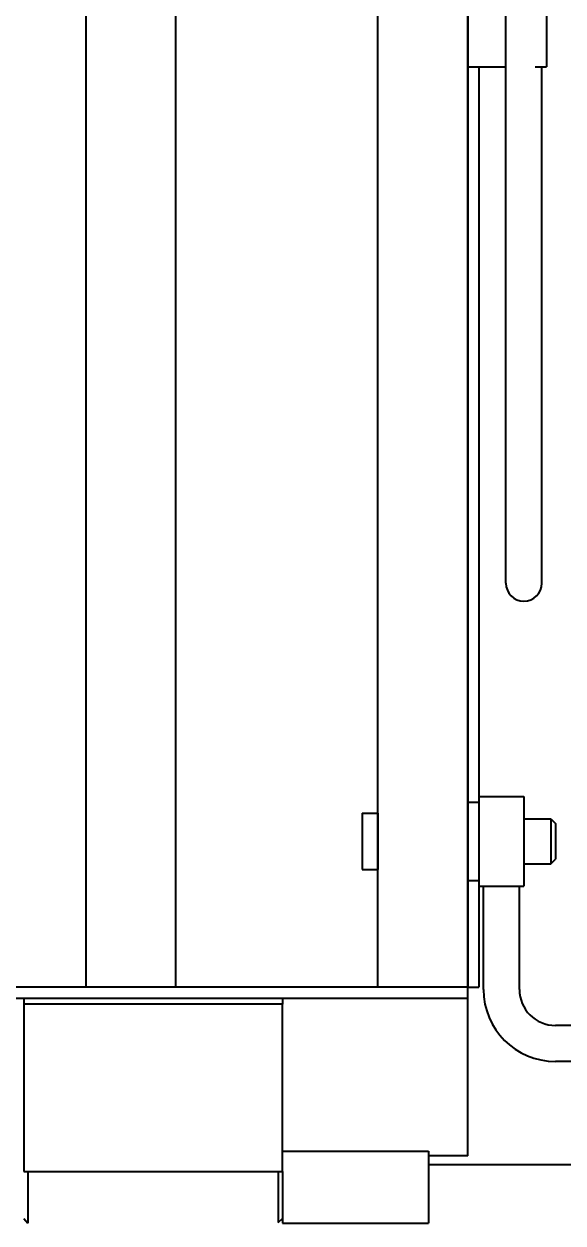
# Model space of a CAD drawing. Header units: millimetres. Extents: x 30271 to 35001, y 5679 to 9007.
# Drawn here: x 31303 to 31543, y 7724 to 8258 of the extents above; entities that cross this region are included whole.
import ezdxf

# ---------------------------------------------------------------- set-up
doc = ezdxf.new("R2010")
doc.units = ezdxf.units.MM
doc.linetypes.add('K5LT_BASIC', pattern=[0])
doc.layers.add('0 VIEW0', color=7, linetype='Continuous')

msp = doc.modelspace()

# ---------------------------------------------------------------- linework, layer by layer
at = {"layer": '0 VIEW0', "color": 5, "linetype": 'K5LT_BASIC', "lineweight": 40}
for p, q in [((31370.734, 8529.284), (31370.734, 7829.284)), ((31460.734, 7829.284), (31460.734, 8529.284)), ((31500.734, 7829.284), (31500.734, 8529.284)), ((31517.734, 8027.284), (31517.734, 8491.284)), ((31330.734, 8380.518), (31330.734, 7829.284)), ((31500.734, 8279.284), (31500.734, 8239.284)), ((31535.734, 8279.284), (31535.734, 8239.284)), ((31500.734, 8239.284), (31500.734, 7911.784)), ((31500.734, 8239.284), (31517.734, 8239.284)), ((31505.734, 8239.284), (31505.734, 7914.284)), ((31530.734, 8239.284), (31535.734, 8239.284)), ((31533.734, 8027.284), (31533.734, 8239.284)), ((31517.734, 8009.284), (31517.734, 8027.284)), ((31533.734, 8009.284), (31533.734, 8027.284)), ((31500.734, 7911.784), (31505.734, 7911.784)), ((31500.734, 7911.784), (31500.734, 7876.784)), ((31505.734, 7914.284), (31505.734, 7874.284)), ((31505.734, 7914.284), (31525.734, 7914.284)), ((31525.734, 7914.284), (31525.734, 7874.284)), ((31453.734, 7906.784), (31453.734, 7881.784)), ((31453.734, 7906.784), (31460.734, 7906.784)), ((31460.734, 7906.784), (31460.734, 7881.784)), ((31525.734, 7904.284), (31537.734, 7904.284)), ((31537.734, 7904.284), (31539.734, 7902.284)), ((31537.734, 7904.284), (31537.734, 7884.284)), ((31539.734, 7902.284), (31539.734, 7886.284)), ((31525.734, 7884.284), (31537.734, 7884.284)), ((31537.734, 7884.284), (31539.734, 7886.284)), ((31453.734, 7881.784), (31460.734, 7881.784)), ((31500.734, 7876.784), (31505.734, 7876.784)), ((31500.734, 7876.784), (31500.734, 7829.284)), ((31505.734, 7874.284), (31525.734, 7874.284)), ((31505.734, 7874.284), (31505.734, 7829.284)), ((31507.734, 7828.284), (31507.734, 7874.284)), ((31523.734, 7828.284), (31523.734, 7874.284)), ((31500.734, 7829.284), (31058.497, 7829.284)), ((31500.734, 7829.284), (31505.734, 7829.284)), ((31500.734, 7827.284), (31500.734, 7829.284)), ((31500.734, 7824.284), (31500.734, 7827.284)), ((31500.734, 7824.284), (31065.742, 7824.284)), ((31418.234, 7824.284), (31303.234, 7824.284)), ((31303.234, 7824.284), (31303.234, 7821.784)), ((31418.234, 7821.784), (31303.234, 7821.784)), ((31303.234, 7821.784), (31303.234, 7747.305)), ((31418.234, 7824.284), (31418.234, 7821.784)), ((31418.234, 7747.305), (31418.234, 7821.784)), ((31500.734, 7815.284), (31500.734, 7824.284)), ((31500.734, 7757.284), (31500.734, 7815.284)), ((31603.734, 7812.284), (31539.734, 7812.284)), ((31603.734, 7796.284), (31539.734, 7796.284)), ((31418.234, 7756.284), (31483.234, 7756.284)), ((31483.234, 7756.284), (31483.234, 7724.284)), ((31500.734, 7754.284), (31500.734, 7757.284)), ((31500.734, 7754.284), (31483.234, 7754.284)), ((31500.734, 7754.284), (31483.234, 7754.284)), ((31483.234, 7750.284), (31550.734, 7750.284)), ((31303.234, 7747.305), (31418.234, 7747.305)), ((31305.008, 7747.305), (31305.008, 7724.284)), ((31416.29, 7747.305), (31416.29, 7724.448)), ((31418.234, 7747.305), (31418.234, 7724.284)), ((31303.234, 7726.284), (31305.008, 7724.284)), ((31416.29, 7724.448), (31418.234, 7726.284)), ((31418.234, 7724.284), (31483.234, 7724.284))]:
    msp.add_line(p, q, dxfattribs=at)
for centre, radius, end in [((31525.734, 8009.284), 8, 0), ((31539.734, 7828.284), 32, 270), ((31539.734, 7828.284), 16, 270)]:
    msp.add_arc(centre, radius, 180, end, dxfattribs=at)

doc.saveas('drawing.dxf')
